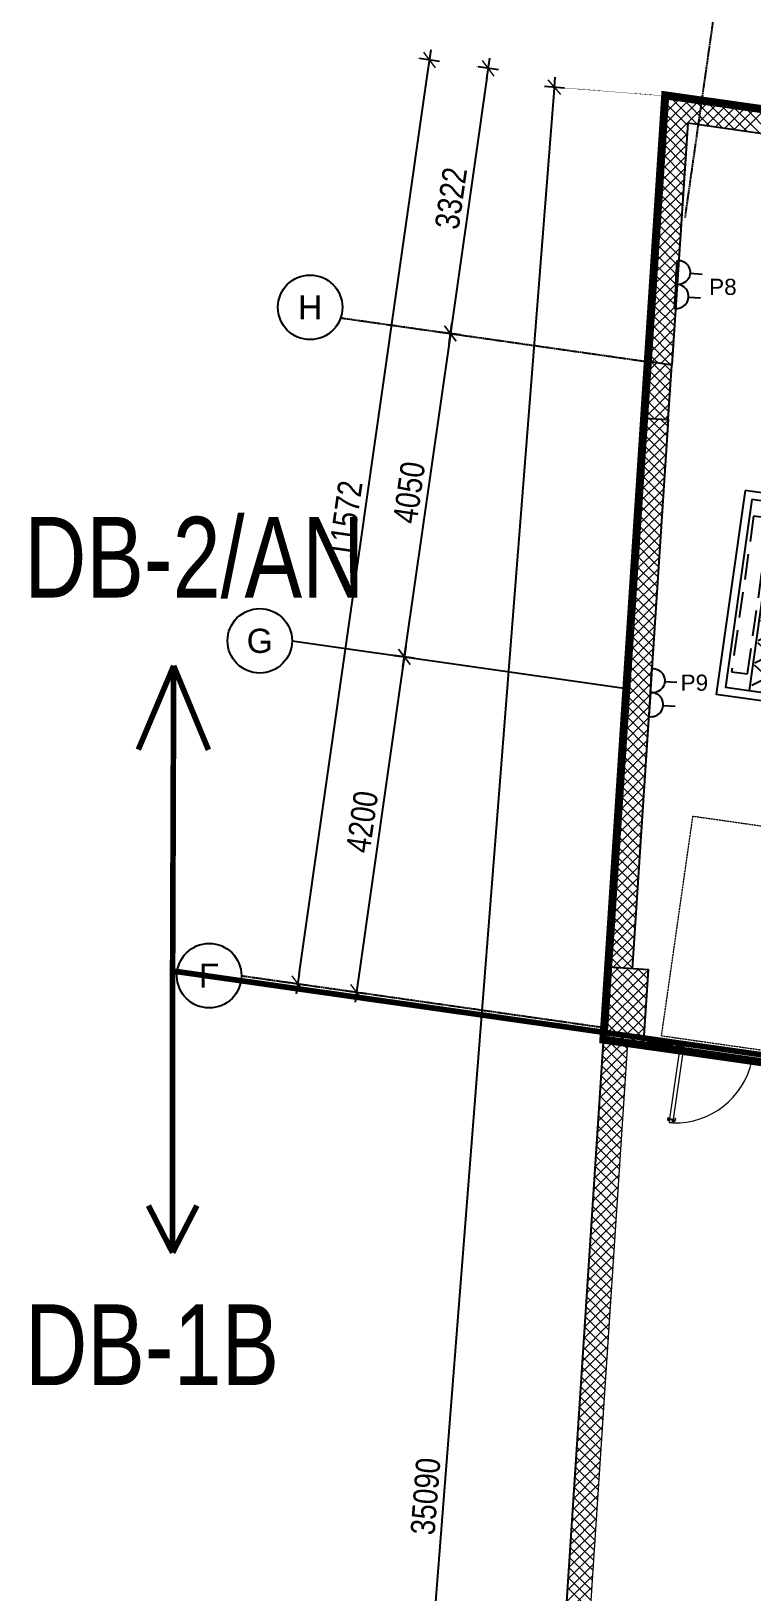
# Model space of a CAD drawing. Header units: inches. Extents: x 1070672 to 1191887, y 326920 to 401493.
# Drawn here: x 1101305 to 1110242, y 356029 to 375381 of the extents above; entities that cross this region are included whole.
import ezdxf
from ezdxf.enums import TextEntityAlignment as Align

# ---------------------------------------------------------------- set-up
doc = ezdxf.new("R2010")
doc.units = ezdxf.units.IN
doc.header["$MEASUREMENT"] = 0
for name, pattern in [('CENTER', [50.8, 31.75, -6.35, 6.35, -6.35]), ('DASHED2', [9.525, 6.35, -3.175]), ('DOT2', [3.175, 0, -3.175]), ('HIDDEN', [9.525, 6.35, -3.175])]:
    doc.linetypes.add(name, pattern=pattern)
for name, color, linetype, lineweight in [('A-BLOCK', 43, 'Continuous', 13), ('A-CORD.PLUMB', 44, 'Continuous', 13), ('A-GLASS', 4, 'Continuous', 5), ('A-HATCH CONCRETE', 254, 'Continuous', 5), ('A-LEASING LINE', 7, 'DASHED2', 9), ('escape route', 8, 'HIDDEN', 15)]:
    doc.layers.add(name, color=color, linetype=linetype, lineweight=lineweight)
for name, color, linetype in [('AC-Equipment', 2, 'Continuous'), ('Axis', 9, 'CENTER'), ('dim-axis', 15, 'Continuous'), ('FFNEW', 252, 'Continuous'), ('LGT ELEC', 252, 'Continuous'), ('LIGHT CIR', 1, 'Continuous'), ('POWER', 71, 'Continuous'), ('POWER TEXT', 2, 'Continuous'), ('POWER-CIR-NO', 2, 'Continuous'), ('S-COL', 210, 'Continuous'), ('S-WALL', 1, 'Continuous')]:
    doc.layers.add(name, color=color, linetype=linetype)
doc.styles.add('ARIAL', font='ARIALN.TTF')
doc.styles.add('M1', font='multplno.shx', dxfattribs={"height": 0.2})
doc.styles.add('style1', font='arial.ttf')
doc.dimstyles.new('DIM-100', dxfattribs={"dimscale": 150, "dimtxt": 2, "dimasz": 1, "dimexe": 0.75, "dimexo": 1, "dimgap": 0.5, "dimtad": 1, "dimdec": 0, "dimzin": 11, "dimdsep": 46, "dimtxsty": 'ARIAL', "dimblk": 'R', "dimcen": 2.5, "dimdle": 1, "dimclrd": 256, "dimclre": 256, "dimclrt": 256, "dimazin": 0, "dimtfac": 1, "dimtdec": 0, "dimtix": 1, "dimtmove": 2, "dimatfit": 3, "dimldrblk": 'R', "dimtolj": 1, "dimtzin": 3, "dimlwd": -1, "dimlwe": 13, "dimarcsym": 0})
pattern_1 = [(45, (1341716.94, 266100.535), (-66.29126, 66.29126), []), (135, (1341716.94, 266100.535), (-66.29126, -66.29126), [])]

# ---------------------------------------------------------------- blocks, each defined once
blk = doc.blocks.new('R')
for p, q in [((-1.05, 0), (1.05, 0)), ((0, -1.05), (0, 1.05))]:
    blk.add_line(p, q)
at = {"color": 4, "lineweight": 13}
blk.add_line((-0.71, -0.71), (0.71, 0.71), dxfattribs=at)
blk = doc.blocks.new('*D110')
at = {"layer": 'Defpoints', "color": 0, "transparency": 16777216}
for p in [(1420642, 597441), (1470715, 593565), (1470260, 590370)]:
    blk.add_point(p, dxfattribs=at)
at = {"layer": 'dim-axis', "color": 251, "linetype": 'DOT2', "lineweight": 13, "transparency": 16777216}
for p, q in [((1420663, 597590), (1421113, 600748)), ((1470281, 590519), (1470731, 593676))]:
    blk.add_line(p, q, dxfattribs=at)
at = {"layer": 'dim-axis', "color": 251, "transparency": 16777216}
blk.add_line((1421216, 600619), (1470596, 593582), dxfattribs=at)
at = {"layer": 'dim-axis', "color": 251, "transparency": 16777216, "xscale": 120, "yscale": 120, "zscale": 120}
for p, rotation in [((1421097, 600636), 171.8890881608404), ((1470715, 593565), 351.8890881608405)]:
    blk.add_blockref('R', p, dxfattribs=dict(at, rotation=rotation))
at = {"layer": 'dim-axis', "color": 251, "transparency": 16777216, "insert": (1445938, 597327), "char_height": 300, "attachment_point": 5, "rotation": 351.8891, "style": 'ARIAL'}
blk.add_mtext('\\A1;50119', dxfattribs=at)
blk = doc.blocks.new('*D113')
at = {"layer": 'Defpoints', "color": 0, "transparency": 16777216}
for p in [(1417261, 597924), (1417261, 597924), (1415626, 586468)]:
    blk.add_point(p, dxfattribs=at)
at = {"layer": 'dim-axis', "color": 251, "transparency": 16777216}
blk.add_line((1415643, 586586), (1417244, 597805), dxfattribs=at)
at = {"layer": 'dim-axis', "color": 251, "linetype": 'DOT2', "lineweight": 13, "transparency": 16777216}
for p, q in [((1417113, 597945), (1417150, 597940)), ((1415478, 586489), (1415515, 586484))]:
    blk.add_line(p, q, dxfattribs=at)
at = {"layer": 'dim-axis', "color": 251, "transparency": 16777216, "xscale": 120, "yscale": 120, "zscale": 120}
for p, rotation in [((1417261, 597924), 81.8772662833131), ((1415626, 586468), 261.8772662833131)]:
    blk.add_blockref('R', p, dxfattribs=dict(at, rotation=rotation))
at = {"layer": 'dim-axis', "color": 251, "transparency": 16777216, "insert": (1416218, 592228), "char_height": 300, "attachment_point": 5, "rotation": 81.8773, "style": 'ARIAL'}
blk.add_mtext('\\A1;11572', dxfattribs=at)
blk = doc.blocks.new('*D114')
at = {"layer": 'Defpoints', "color": 0, "transparency": 16777216}
for p in [(1417989, 597820), (1417520, 594531), (1417520, 594531)]:
    blk.add_point(p, dxfattribs=at)
at = {"layer": 'dim-axis', "color": 251, "linetype": 'DOT2', "lineweight": 13, "transparency": 16777216}
for p, q in [((1417840, 597841), (1417878, 597836)), ((1417371, 594552), (1417408, 594547))]:
    blk.add_line(p, q, dxfattribs=at)
at = {"layer": 'dim-axis', "color": 251, "transparency": 16777216}
blk.add_line((1417972, 597701), (1417537, 594650), dxfattribs=at)
at = {"layer": 'dim-axis', "color": 251, "transparency": 16777216, "xscale": 120, "yscale": 120, "zscale": 120}
for p, rotation in [((1417989, 597820), 81.87726634256052), ((1417520, 594531), 261.8772663425605)]:
    blk.add_blockref('R', p, dxfattribs=dict(at, rotation=rotation))
at = {"layer": 'dim-axis', "color": 251, "transparency": 16777216, "insert": (1417528, 596208), "char_height": 300, "attachment_point": 5, "rotation": 81.8773, "style": 'ARIAL'}
blk.add_mtext('\\A1;3322', dxfattribs=at)
blk = doc.blocks.new('*D115')
at = {"layer": 'Defpoints', "color": 0, "transparency": 16777216}
for p in [(1417520, 594531), (1416947, 590522), (1416947, 590522)]:
    blk.add_point(p, dxfattribs=at)
at = {"layer": 'dim-axis', "color": 251, "linetype": 'DOT2', "lineweight": 13, "transparency": 16777216}
for p, q in [((1417371, 594552), (1417408, 594547)), ((1416799, 590543), (1416836, 590538))]:
    blk.add_line(p, q, dxfattribs=at)
at = {"layer": 'dim-axis', "color": 251, "transparency": 16777216}
blk.add_line((1417503, 594412), (1416964, 590640), dxfattribs=at)
at = {"layer": 'dim-axis', "color": 251, "transparency": 16777216, "xscale": 120, "yscale": 120, "zscale": 120}
for p, rotation in [((1417520, 594531), 81.87726634670558), ((1416947, 590522), 261.8772663467056)]:
    blk.add_blockref('R', p, dxfattribs=dict(at, rotation=rotation))
at = {"layer": 'dim-axis', "color": 251, "transparency": 16777216, "insert": (1417008, 592559), "char_height": 300, "attachment_point": 5, "rotation": 81.8773, "style": 'ARIAL'}
blk.add_mtext('\\A1;4050', dxfattribs=at)
blk = doc.blocks.new('*D116')
at = {"layer": 'Defpoints', "color": 0, "transparency": 16777216}
for p in [(1416947, 590522), (1416354, 586364), (1416354, 586364)]:
    blk.add_point(p, dxfattribs=at)
at = {"layer": 'dim-axis', "color": 251, "linetype": 'DOT2', "lineweight": 13, "transparency": 16777216}
for p, q in [((1416799, 590543), (1416836, 590538)), ((1416205, 586385), (1416243, 586380))]:
    blk.add_line(p, q, dxfattribs=at)
at = {"layer": 'dim-axis', "color": 251, "transparency": 16777216}
blk.add_line((1416930, 590403), (1416371, 586483), dxfattribs=at)
at = {"layer": 'dim-axis', "color": 251, "transparency": 16777216, "xscale": 120, "yscale": 120, "zscale": 120}
for p, rotation in [((1416947, 590522), 81.87726634670558), ((1416354, 586364), 261.8772663467056)]:
    blk.add_blockref('R', p, dxfattribs=dict(at, rotation=rotation))
at = {"layer": 'dim-axis', "color": 251, "transparency": 16777216, "insert": (1416425, 588475), "char_height": 300, "attachment_point": 5, "rotation": 81.8773, "style": 'ARIAL'}
blk.add_mtext('\\A1;4200', dxfattribs=at)
blk = doc.blocks.new('*D92')
at = {"layer": 'Defpoints', "color": 0, "transparency": 16777216}
for p in [(1418810, 597585), (1420642, 597441), (1417901, 562459)]:
    blk.add_point(p, dxfattribs=at)
at = {"layer": 'dim-axis', "color": 251, "linetype": 'DOT2', "lineweight": 13, "transparency": 16777216}
for p, q in [((1420492, 597453), (1418698, 597594)), ((1417752, 562470), (1415957, 562611))]:
    blk.add_line(p, q, dxfattribs=at)
at = {"layer": 'dim-axis', "color": 251, "transparency": 16777216}
blk.add_line((1416079, 562722), (1418801, 597465), dxfattribs=at)
at = {"layer": 'dim-axis', "color": 251, "transparency": 16777216, "xscale": 120, "yscale": 120, "zscale": 120}
for p, rotation in [((1418810, 597585), 85.52071850426807), ((1416070, 562602), 265.5207185042681)]:
    blk.add_blockref('R', p, dxfattribs=dict(at, rotation=rotation))
at = {"layer": 'dim-axis', "color": 251, "transparency": 16777216, "insert": (1417212, 580111), "char_height": 300, "attachment_point": 5, "rotation": 85.5207, "style": 'ARIAL'}
blk.add_mtext('\\A1;35090', dxfattribs=at)
blk = doc.blocks.new('STGHG')
at = {"layer": 'A-HATCH CONCRETE'}
h = blk.add_hatch(dxfattribs=at)
h.set_pattern_fill('ANSI37', color=254, scale=750)
h.set_pattern_definition([(45, (1099685.86, -131866.81), (-66.29126, 66.29126), []), (135, (1099685.86, -131866.81), (-66.29126, -66.29126), [])])
h.paths.add_polyline_path([(1108899, 299866), (1108403, 299937), (1108899, 299866)])
at = {"color": 254, "linetype": 'Continuous', "ltscale": 100}
blk.add_lwpolyline([(1147779, 276620), (1147779, 282323), (1147579, 282320), (1146029, 282320), (1146029, 288320), (1142168, 288320), (1142168, 295121), (1143172, 294974), (1143205, 295172), (1143749, 298983), (1144792, 306288), (1144834, 306585), (1109169, 311646), (1108403, 299937), (1130179, 296829), (1130178, 290270), (1129279, 290270), (1129279, 290070), (1129279, 286820), (1121229, 286820), (1121229, 286620), (1121229, 276620), (1147779, 276620)], dxfattribs=at)
at = {"layer": 'A-BLOCK', "color": 254, "ltscale": 100}
blk.add_line((1108700, 299894), (1107840, 286770), dxfattribs=at)
at = {"layer": 'A-GLASS', "color": 254}
blk.add_line((1109299, 299809), (1108941, 299860), dxfattribs=at)
at = {"layer": 'A-GLASS', "color": 254, "ltscale": 0.5}
for p, q in [((1109345, 299811), (1109223, 298956)), ((1109390, 299805), (1109268, 298950)), ((1109307, 299863), (1109313, 299908)), ((1109307, 299863), (1109352, 299856)), ((1109312, 299867), (1109317, 299903)), ((1109348, 299861), (1109312, 299867)), ((1109313, 299908), (1109358, 299901)), ((1109353, 299897), (1109317, 299903)), ((1109345, 299811), (1109352, 299856)), ((1109345, 299811), (1109363, 299809)), ((1109348, 299861), (1109353, 299897)), ((1109356, 299851), (1109351, 299815)), ((1109351, 299815), (1109360, 299814)), ((1109352, 299856), (1109358, 299901)), ((1109352, 299856), (1109397, 299850)), ((1109356, 299851), (1109392, 299846)), ((1109361, 299823), (1109360, 299814)), ((1109361, 299823), (1109365, 299822)), ((1109363, 299809), (1109365, 299822)), ((1109365, 299818), (1109374, 299816)), ((1109372, 299807), (1109374, 299821)), ((1109372, 299807), (1109390, 299805)), ((1109374, 299821), (1109379, 299820)), ((1109379, 299820), (1109378, 299811)), ((1109378, 299811), (1109387, 299810)), ((1109392, 299846), (1109387, 299810)), ((1109390, 299805), (1109397, 299850)), ((1109200, 298971), (1109197, 298946)), ((1109200, 298971), (1109207, 298970)), ((1109207, 298970), (1109204, 298945)), ((1109220, 298932), (1109206, 298933)), ((1109221, 298938), (1109207, 298940)), ((1109223, 298956), (1109217, 298911)), ((1109217, 298911), (1109262, 298905)), ((1109222, 298915), (1109227, 298951)), ((1109222, 298915), (1109258, 298910)), ((1109223, 298956), (1109241, 298954)), ((1109227, 298951), (1109236, 298950)), ((1109235, 298941), (1109236, 298950)), ((1109235, 298941), (1109240, 298940)), ((1109241, 298954), (1109240, 298940)), ((1109240, 298945), (1109249, 298943)), ((1109250, 298952), (1109249, 298939)), ((1109249, 298939), (1109253, 298938)), ((1109250, 298952), (1109268, 298950)), ((1109253, 298938), (1109254, 298947)), ((1109254, 298947), (1109263, 298946)), ((1109258, 298910), (1109263, 298946)), ((1109268, 298950), (1109262, 298905)), ((1109265, 298925), (1109278, 298923)), ((1109266, 298932), (1109279, 298930)), ((1109288, 298959), (1109285, 298934)), ((1109295, 298958), (1109288, 298959)), ((1109295, 298958), (1109291, 298933))]:
    blk.add_line(p, q, dxfattribs=at)
at = {"layer": 'A-GLASS', "color": 254}
for points in [[(1108941, 299860), (1108941, 299860), (1108899, 299866), (1108899, 299866)], [(1109250, 299816), (1109250, 299816), (1109299, 299809), (1109299, 299809)]]:
    blk.add_lwpolyline(points, dxfattribs=at)
at = {"layer": 'A-GLASS', "color": 254, "ltscale": 0.5}
blk.add_circle((1109347, 299853), 3.98, dxfattribs=at)
for centre, radius, start, end in [((1109289, 299880), 976, 268.443, 347.8095), ((1109208, 298945), 11.4, 171.9041, 261.8551), ((1109208, 298945), 4.55, 171.9041, 261.8551), ((1109280, 298934), 11.4, 261.9048, 351.8557), ((1109280, 298934), 4.55, 261.9048, 351.8557)]:
    blk.add_arc(centre, radius, start, end, dxfattribs=at)
at = {"layer": 'A-HATCH CONCRETE', "color": 254, "linetype": 'Continuous'}
for p, q in [((1108447, 300607), (1108446, 300608)), ((1108447, 300628), (1108448, 300629)), ((1108429, 300345), (1108429, 300345)), ((1108430, 300358), (1108430, 300359)), ((1108438, 300486), (1108439, 300487)), ((1108438, 300483), (1108438, 300483)), ((1108419, 300203), (1108420, 300203)), ((1108422, 300234), (1108421, 300234)), ((1108406, 299985), (1108405, 299986)), ((1108410, 300061), (1108411, 300062)), ((1108414, 300109), (1108413, 300110)), ((1108373, 299493), (1108695, 299815)), ((1108382, 299635), (1108649, 299902)), ((1108391, 299777), (1108533, 299918)), ((1108679, 299579), (1108397, 299861)), ((1108401, 299919), (1108417, 299935)), ((1108687, 299703), (1108463, 299928)), ((1108695, 299828), (1108617, 299906)), ((1108364, 299351), (1108685, 299673)), ((1108663, 299330), (1108381, 299612)), ((1108671, 299455), (1108389, 299737)), ((1108345, 299068), (1108667, 299389)), ((1108354, 299210), (1108676, 299531)), ((1108655, 299206), (1108373, 299488)), ((1108336, 298926), (1108657, 299247)), ((1108638, 298957), (1108356, 299239)), ((1108647, 299081), (1108364, 299363)), ((1108326, 298784), (1108648, 299106)), ((1108622, 298708), (1108340, 298990)), ((1108630, 298832), (1108348, 299115)), ((1108308, 298500), (1108630, 298822)), ((1108317, 298642), (1108639, 298964)), ((1108614, 298584), (1108332, 298866)), ((1108299, 298358), (1108620, 298680)), ((1108598, 298335), (1108315, 298617)), ((1108606, 298459), (1108324, 298741)), ((1108289, 298216), (1108611, 298538)), ((1108589, 298210), (1108307, 298492)), ((1108271, 297933), (1108592, 298254)), ((1108280, 298074), (1108602, 298396)), ((1108573, 297961), (1108291, 298244)), ((1108581, 298086), (1108299, 298368)), ((1108261, 297791), (1108583, 298112)), ((1108565, 297837), (1108283, 298119)), ((1108243, 297507), (1108564, 297829)), ((1108252, 297649), (1108574, 297971)), ((1108549, 297588), (1108267, 297870)), ((1108557, 297713), (1108275, 297995)), ((1108233, 297365), (1108555, 297687)), ((1108541, 297464), (1108258, 297746)), ((1108224, 297223), (1108546, 297545)), ((1108524, 297215), (1108242, 297497)), ((1108532, 297339), (1108250, 297621)), ((1108206, 296939), (1108527, 297261)), ((1108215, 297081), (1108537, 297403)), ((1108508, 296966), (1108226, 297248)), ((1108516, 297090), (1108234, 297373)), ((1108196, 296798), (1108518, 297119)), ((1108500, 296842), (1108218, 297124)), ((1108187, 296656), (1108509, 296977)), ((1108483, 296593), (1108201, 296875)), ((1108492, 296717), (1108209, 296999)), ((1108168, 296372), (1108490, 296694)), ((1108178, 296514), (1108499, 296836)), ((1108475, 296468), (1108193, 296750)), ((1108159, 296230), (1108481, 296552)), ((1108459, 296219), (1108177, 296502)), ((1108467, 296344), (1108185, 296626)), ((1108150, 296088), (1108471, 296410)), ((1108451, 296095), (1108169, 296377)), ((1108131, 295804), (1108453, 296126)), ((1108140, 295946), (1108462, 296268)), ((1108435, 295846), (1108152, 296128)), ((1108443, 295971), (1108161, 296253)), ((1108122, 295663), (1108444, 295984)), ((1108426, 295722), (1108144, 296004)), ((1108103, 295379), (1108425, 295701)), ((1108113, 295521), (1108434, 295842)), ((1108410, 295473), (1108128, 295755)), ((1108418, 295597), (1108136, 295879)), ((1108094, 295237), (1108416, 295559)), ((1108394, 295224), (1108112, 295506)), ((1108402, 295348), (1108120, 295631)), ((1108085, 295095), (1108406, 295417)), ((1108386, 295100), (1108103, 295382)), ((1108066, 294811), (1108388, 295133)), ((1108075, 294953), (1108397, 295275)), ((1108369, 294851), (1108087, 295133)), ((1108377, 294975), (1108095, 295257)), ((1108057, 294669), (1108379, 294991)), ((1108361, 294726), (1108079, 295008)), ((1108047, 294528), (1108369, 294849)), ((1108345, 294477), (1108063, 294760)), ((1108353, 294602), (1108071, 294884)), ((1108029, 294244), (1108351, 294565)), ((1108038, 294386), (1108360, 294707)), ((1108337, 294353), (1108055, 294635)), ((1108020, 294102), (1108341, 294424)), ((1108320, 294104), (1108038, 294386)), ((1108329, 294229), (1108046, 294511)), ((1108010, 293960), (1108332, 294282)), ((1108312, 293980), (1108030, 294262)), ((1107992, 293676), (1108313, 293998)), ((1108001, 293818), (1108323, 294140)), ((1108296, 293731), (1108014, 294013)), ((1108304, 293855), (1108022, 294137)), ((1107982, 293534), (1108304, 293856)), ((1108280, 293482), (1107997, 293764)), ((1108288, 293606), (1108006, 293889)), ((1107964, 293251), (1108286, 293572)), ((1107973, 293392), (1108295, 293714)), ((1108271, 293358), (1107989, 293640)), ((1107955, 293109), (1108276, 293430)), ((1108255, 293109), (1107973, 293391)), ((1108263, 293233), (1107981, 293515)), ((1107945, 292967), (1108267, 293289)), ((1108247, 292984), (1107965, 293266)), ((1107936, 292825), (1108258, 293147)), ((1108239, 292860), (1107957, 293142))]:
    blk.add_line(p, q, dxfattribs=at)
at = {"layer": 'S-COL', "color": 254}
blk.add_lwpolyline([(1108403, 299937), (1108899, 299866), (1108899, 299866)], dxfattribs=at)
at = {"layer": 'S-WALL', "color": 254}
blk.add_lwpolyline([(1109169, 311646), (1109169, 311646), (1106874, 276620), (1157004, 276620), (1158796, 304563), (1144830, 306556)], dxfattribs=at)
blk = doc.blocks.new('OUTLET')
at = {"layer": 'POWER'}
for p, q in [((-168, 149), (-168, -149)), ((0, 0), (150, 0))]:
    blk.add_line(p, q, dxfattribs=at)
blk.add_arc((-150, 0), 150, 263.2356, 96.7644, dxfattribs=at)
blk = doc.blocks.new('TWN')
at = {"layer": 'POWER', "xscale": -1, "rotation": 180}
blk.add_blockref('OUTLET', (168, 149), dxfattribs=at)
at = {"layer": 'POWER'}
blk.add_blockref('OUTLET', (168, -149), dxfattribs=at)
blk = doc.blocks.new('AHU 5')
at = {"layer": 'AC-Equipment', "color": 6, "linetype": 'Continuous'}
for p, q in [((0.55, 0.15), (-0.55, 0.15)), ((0.55, 0.1), (-0.55, 0.1)), ((0.55, 0.05), (-0.55, 0.05))]:
    blk.add_line(p, q, dxfattribs=at)
at = {"layer": 'AC-Equipment', "linetype": 'Continuous'}
for p, q in [((-1.175, -0.65), (1.175, -0.65)), ((1.175, -0.85), (-1.175, -0.85)), ((1.175, -1.05), (-1.175, -1.05)), ((1.175, -1.25), (-1.175, -1.25))]:
    blk.add_line(p, q, dxfattribs=at)
at = {"layer": 'AC-Equipment', "color": 6, "linetype": 'Continuous', "ltscale": 0.02}
for p, q in [((-0.994, -1.07), (-1.106, -1.23)), ((-0.854, -1.23), (-0.966, -1.07)), ((-0.714, -1.07), (-0.826, -1.23)), ((-0.574, -1.23), (-0.686, -1.07)), ((-0.434, -1.07), (-0.546, -1.23)), ((-0.294, -1.23), (-0.406, -1.07)), ((-0.154, -1.07), (-0.266, -1.23)), ((-0.014, -1.23), (-0.126, -1.07)), ((0.126, -1.07), (0.014, -1.23)), ((0.266, -1.23), (0.154, -1.07)), ((0.406, -1.07), (0.294, -1.23)), ((0.546, -1.23), (0.434, -1.07)), ((0.686, -1.07), (0.574, -1.23)), ((0.826, -1.23), (0.714, -1.07)), ((0.966, -1.07), (0.854, -1.23)), ((1.106, -1.23), (0.994, -1.07))]:
    blk.add_line(p, q, dxfattribs=at)
at = {"layer": 'AC-Equipment', "color": 20, "linetype": 'Continuous'}
blk.add_lwpolyline([(-1.275, -1.65), (1.275, -1.65), (1.275, 0.05), (-1.275, 0.05)], close=True, dxfattribs=at)
at = {"layer": 'AC-Equipment', "linetype": 'Continuous'}
blk.add_lwpolyline([(0.55, -0.05), (0.55, 0), (-0.55, 0), (-0.55, -0.05)], dxfattribs=at)
blk.add_lwpolyline([(-1.175, -1.55), (1.175, -1.55), (1.175, -0.05), (-1.175, -0.05)], close=True, dxfattribs=at)
at = {"layer": 'AC-Equipment', "color": 6, "linetype": 'Continuous'}
blk.add_lwpolyline([(-1.125, -0.7), (1.125, -0.7), (1.125, -0.8), (-1.125, -0.8)], close=True, dxfattribs=at)
at = {"layer": 'AC-Equipment', "color": 6, "linetype": 'DASHED2', "ltscale": 0.05}
blk.add_lwpolyline([(-0.975, -1.5), (0.975, -1.5), (0.975, -1.3), (-0.975, -1.3)], close=True, dxfattribs=at)
blk = doc.blocks.new('A$C6D407ABE')
at = {"layer": 'LIGHT CIR', "linetype": 'ByBlock', "ltscale": 10, "const_width": 70}
for points in [[(6451, 40388), (6013, 39349)], [(6438, 36604), (6451, 40388)], [(6451, 40388), (6882, 39346)], [(45323, 31130), (28700, 33438), (6438, 36604)], [(6438, 36604), (6438, 33111)], [(6438, 33111), (6138, 33695)], [(6438, 33111), (6739, 33695)]]:
    blk.add_lwpolyline(points, dxfattribs=at)
at = {"layer": 'AC-Equipment', "linetype": 'Continuous', "xscale": 1000, "yscale": 1000, "zscale": 1000, "rotation": 261.9770519363666}
blk.add_blockref('AHU 5', (14993, 41071), dxfattribs=at)
at = {"layer": 'POWER', "rotation": 356.2510490213741}
for p in [(12678, 45119), (12364, 40057)]:
    blk.add_blockref('TWN', p, dxfattribs=at)
at = {"layer": 'POWER TEXT', "linetype": 'ByBlock', "ltscale": 10, "style": 'style1'}
for s, p in [('P8', (13092, 44988)), ('P9', (12738, 40079))]:
    blk.add_text(s, height=200, dxfattribs=at).set_placement(p)
at = {"layer": 'POWER-CIR-NO', "linetype": 'ByBlock', "ltscale": 10, "style": 'M1', "width": 0.8}
for s, p in [('DB-2/AN', (4596, 41235, 0)), ('DB-1B', (4608, 31470, 0))]:
    blk.add_text(s, height=1000, dxfattribs=at).set_placement(p)
blk = doc.blocks.new('SEDRGFE')
at = {"layer": 'A-HATCH CONCRETE'}
h = blk.add_hatch(dxfattribs=at)
h.set_pattern_fill('ANSI37', color=250, scale=750)
h.set_pattern_definition(pattern_1)
h.paths.add_polyline_path([(1350939, 705612), (1351238, 705592), (1351282, 706268), (1350984, 706311)])
h = blk.add_hatch(dxfattribs=at)
h.set_pattern_fill('ANSI37', color=250, scale=750)
h.set_pattern_definition(pattern_1)
h.paths.add_polyline_path([(1350992, 698769), (1350493, 698802), (1350434, 697904), (1350930, 697833)])
at = {"color": 250, "linetype": 'Continuous', "ltscale": 100}
blk.add_lwpolyline([(1389810, 674588), (1389810, 680290), (1389610, 680288), (1388060, 680288), (1388060, 686288), (1384200, 686288), (1384200, 693089), (1385203, 692942), (1385236, 693139), (1385780, 696950), (1386823, 704256), (1386865, 704553), (1351200, 709613), (1350434, 697904), (1372211, 694796), (1372209, 688237), (1371310, 688237), (1371310, 688038), (1371310, 684788), (1363260, 684788), (1363260, 684588), (1363260, 674588), (1389810, 674588)], dxfattribs=at)
at = {"layer": 'A-GLASS', "color": 250}
for p, q in [((1351288, 697833), (1350980, 697877)), ((1351344, 697875), (1350987, 697926)), ((1351330, 697776), (1350972, 697827))]:
    blk.add_line(p, q, dxfattribs=at)
at = {"layer": 'A-GLASS', "color": 250, "ltscale": 0.5}
for p, q in [((1351338, 697830), (1351344, 697875)), ((1351343, 697834), (1351348, 697870)), ((1351344, 697875), (1351389, 697869)), ((1351384, 697865), (1351348, 697870)), ((1351379, 697829), (1351384, 697865)), ((1351383, 697824), (1351389, 697869)), ((1351338, 697830), (1351383, 697824)), ((1351379, 697829), (1351343, 697834)), ((1351377, 697779), (1351375, 697770)), ((1351377, 697779), (1351383, 697824)), ((1351377, 697779), (1351395, 697776)), ((1351387, 697818), (1351382, 697782)), ((1351382, 697782), (1351391, 697781)), ((1351383, 697824), (1351428, 697817)), ((1351387, 697818), (1351423, 697813)), ((1351392, 697790), (1351391, 697781)), ((1351392, 697790), (1351396, 697790)), ((1351395, 697776), (1351396, 697790)), ((1351396, 697785), (1351405, 697784)), ((1351404, 697775), (1351405, 697788)), ((1351404, 697775), (1351422, 697772)), ((1351405, 697788), (1351410, 697788)), ((1351410, 697788), (1351409, 697779)), ((1351409, 697779), (1351418, 697777)), ((1351423, 697813), (1351418, 697777)), ((1351422, 697772), (1351420, 697763)), ((1351422, 697772), (1351428, 697817))]:
    blk.add_line(p, q, dxfattribs=at)
at = {"layer": 'A-GLASS', "color": 250}
for points in [[(1350987, 697926), (1350973, 697827), (1350930, 697833), (1350937, 697933)], [(1351295, 697882), (1351281, 697783), (1351330, 697776), (1351344, 697875)]]:
    blk.add_lwpolyline(points, close=True, dxfattribs=at)
at = {"layer": 'A-GLASS', "color": 250, "ltscale": 0.5}
blk.add_circle((1351378, 697820), 3.98, dxfattribs=at)
at = {"layer": 'A-HATCH CONCRETE', "color": 250, "linetype": 'Continuous'}
for p, q in [((1351157, 708953), (1351740, 709536)), ((1351166, 709095), (1351624, 709553)), ((1351176, 709237), (1351508, 709569)), ((1351185, 709378), (1351392, 709586)), ((1351194, 709520), (1351276, 709602)), ((1351477, 709243), (1351194, 709525)), ((1351599, 709253), (1351245, 709607)), ((1351753, 709231), (1351400, 709585)), ((1351908, 709209), (1351555, 709563)), ((1351591, 709254), (1351856, 709519)), ((1351707, 709238), (1351972, 709503)), ((1352063, 709187), (1351709, 709540)), ((1351823, 709221), (1352088, 709486)), ((1352217, 709165), (1351864, 709518)), ((1351939, 709205), (1352204, 709470)), ((1352372, 709143), (1352019, 709496)), ((1352055, 709188), (1352320, 709453)), ((1352527, 709121), (1352173, 709474)), ((1351460, 708994), (1351178, 709276)), ((1351468, 709118), (1351186, 709400)), ((1352171, 709172), (1352436, 709437)), ((1351148, 708811), (1351469, 709133)), ((1351452, 708869), (1351170, 709152)), ((1351138, 708669), (1351460, 708991)), ((1351436, 708621), (1351154, 708903)), ((1351444, 708745), (1351162, 709027)), ((1351120, 708385), (1351442, 708707)), ((1351129, 708527), (1351451, 708849)), ((1351428, 708496), (1351146, 708778)), ((1351111, 708243), (1351432, 708565)), ((1351411, 708247), (1351129, 708529)), ((1351420, 708372), (1351137, 708654)), ((1351101, 708102), (1351423, 708423)), ((1351403, 708123), (1351121, 708405)), ((1351083, 707818), (1351404, 708140)), ((1351092, 707960), (1351414, 708281)), ((1351387, 707874), (1351105, 708156)), ((1351395, 707998), (1351113, 708281)), ((1351073, 707676), (1351395, 707998)), ((1351371, 707625), (1351088, 707907)), ((1351379, 707750), (1351097, 708032)), ((1351055, 707392), (1351376, 707714)), ((1351064, 707534), (1351386, 707856)), ((1351362, 707501), (1351080, 707783)), ((1351045, 707250), (1351367, 707572)), ((1351346, 707252), (1351064, 707534)), ((1351354, 707376), (1351072, 707658)), ((1351036, 707108), (1351358, 707430)), ((1351338, 707127), (1351056, 707410)), ((1351018, 706825), (1351339, 707146)), ((1351027, 706967), (1351349, 707288)), ((1351322, 706879), (1351040, 707161)), ((1351330, 707003), (1351048, 707285)), ((1351008, 706683), (1351330, 707005)), ((1351314, 706754), (1351031, 707036)), ((1350999, 706541), (1351321, 706863)), ((1351297, 706505), (1351015, 706787)), ((1351305, 706630), (1351023, 706912)), ((1350990, 706399), (1351311, 706721)), ((1351289, 706381), (1351007, 706663)), ((1351028, 706304), (1351302, 706579)), ((1351112, 706292), (1350991, 706414)), ((1351267, 706270), (1350999, 706539)), ((1351144, 706288), (1351293, 706437)), ((1350975, 706165), (1350974, 706165)), ((1350980, 706257), (1350981, 706258)), ((1350983, 706289), (1350982, 706290)), ((1351260, 706271), (1351283, 706295)), ((1351282, 706256), (1351281, 706256)), ((1350962, 705973), (1350962, 705974)), ((1350967, 706040), (1350966, 706041)), ((1350971, 706115), (1350972, 706116)), ((1351265, 706011), (1351266, 706012)), ((1351265, 706007), (1351265, 706008)), ((1351273, 706131), (1351273, 706132)), ((1351274, 706153), (1351275, 706154)), ((1350950, 705791), (1350950, 705792)), ((1350952, 705832), (1350953, 705832)), ((1350959, 705916), (1350958, 705916)), ((1351257, 705883), (1351256, 705883)), ((1351256, 705869), (1351256, 705870)), ((1350915, 705264), (1351237, 705586)), ((1350925, 705406), (1351119, 705600)), ((1350934, 705548), (1350995, 705608)), ((1350942, 705667), (1350942, 705668)), ((1350943, 705690), (1350944, 705690)), ((1351224, 705385), (1351001, 705608)), ((1351232, 705510), (1351143, 705599)), ((1351241, 705634), (1351240, 705634)), ((1351246, 705728), (1351247, 705728)), ((1351249, 705758), (1351248, 705759)), ((1350906, 705122), (1351228, 705444)), ((1351208, 705137), (1350925, 705419)), ((1351216, 705261), (1350934, 705543)), ((1350897, 704980), (1351218, 705302)), ((1351199, 705012), (1350917, 705294)), ((1350878, 704696), (1351200, 705018)), ((1350887, 704838), (1351209, 705160)), ((1351183, 704763), (1350901, 705045)), ((1351191, 704888), (1350909, 705170)), ((1350869, 704555), (1351191, 704876)), ((1351175, 704639), (1350893, 704921)), ((1350859, 704413), (1351181, 704734)), ((1351159, 704390), (1350876, 704672)), ((1351167, 704514), (1350885, 704797)), ((1350841, 704129), (1351163, 704451)), ((1350850, 704271), (1351172, 704593)), ((1351142, 704141), (1350860, 704423)), ((1351150, 704266), (1350868, 704548)), ((1350832, 703987), (1351153, 704309)), ((1351134, 704017), (1350852, 704299)), ((1350822, 703845), (1351144, 704167)), ((1351118, 703768), (1350836, 704050)), ((1351126, 703892), (1350844, 704174)), ((1350804, 703561), (1351125, 703883)), ((1350813, 703703), (1351135, 704025)), ((1351110, 703643), (1350828, 703926)), ((1350794, 703420), (1351116, 703741)), ((1351093, 703395), (1350811, 703677)), ((1351102, 703519), (1350819, 703801)), ((1350776, 703136), (1351098, 703458)), ((1350785, 703278), (1351107, 703599)), ((1351085, 703270), (1350803, 703552)), ((1350767, 702994), (1351088, 703316)), ((1351069, 703021), (1350787, 703303)), ((1351077, 703146), (1350795, 703428)), ((1350757, 702852), (1351079, 703174)), ((1351061, 702897), (1350779, 703179)), ((1350739, 702568), (1351060, 702890)), ((1350748, 702710), (1351070, 703032)), ((1351045, 702648), (1350762, 702930)), ((1351053, 702772), (1350771, 703055)), ((1350729, 702426), (1351051, 702748)), ((1351028, 702399), (1350746, 702681)), ((1351036, 702524), (1350754, 702806)), ((1350720, 702285), (1351042, 702606)), ((1351020, 702275), (1350738, 702557)), ((1350701, 702001), (1351023, 702322)), ((1350711, 702143), (1351032, 702464)), ((1351004, 702026), (1350722, 702308)), ((1351012, 702150), (1350730, 702432)), ((1350692, 701859), (1351014, 702181)), ((1350996, 701901), (1350713, 702184)), ((1350683, 701717), (1351005, 702039)), ((1350979, 701653), (1350697, 701935)), ((1350987, 701777), (1350705, 702059)), ((1350664, 701433), (1350986, 701755)), ((1350674, 701575), (1350995, 701897)), ((1350971, 701528), (1350689, 701810)), ((1350655, 701291), (1350977, 701613)), ((1350955, 701279), (1350673, 701561)), ((1350963, 701404), (1350681, 701686)), ((1350636, 701008), (1350958, 701329)), ((1350646, 701149), (1350967, 701471)), ((1350947, 701155), (1350665, 701437)), ((1350627, 700866), (1350949, 701187)), ((1350930, 700906), (1350648, 701188)), ((1350939, 701030), (1350656, 701313)), ((1350618, 700724), (1350940, 701046)), ((1350914, 700657), (1350632, 700939)), ((1350922, 700782), (1350640, 701064)), ((1350599, 700440), (1350921, 700762)), ((1350608, 700582), (1350930, 700904)), ((1350906, 700533), (1350624, 700815)), ((1350590, 700298), (1350912, 700620)), ((1350890, 700284), (1350607, 700566)), ((1350898, 700408), (1350616, 700690)), ((1350581, 700156), (1350902, 700478)), ((1350881, 700159), (1350599, 700442)), ((1350562, 699873), (1350884, 700194)), ((1350571, 700014), (1350893, 700336)), ((1350865, 699911), (1350583, 700193)), ((1350873, 700035), (1350591, 700317)), ((1350553, 699731), (1350874, 700052)), ((1350857, 699786), (1350575, 700068)), ((1350543, 699589), (1350865, 699911)), ((1350841, 699537), (1350559, 699819)), ((1350849, 699662), (1350567, 699944)), ((1350525, 699305), (1350847, 699627)), ((1350534, 699447), (1350856, 699769)), ((1350833, 699413), (1350550, 699695)), ((1350516, 699163), (1350837, 699485)), ((1350816, 699164), (1350534, 699446)), ((1350824, 699288), (1350542, 699571)), ((1350497, 698879), (1350819, 699201)), ((1350506, 699021), (1350828, 699343)), ((1350800, 698915), (1350518, 699197)), ((1350808, 699040), (1350526, 699322)), ((1350792, 698791), (1350510, 699073)), ((1350549, 698798), (1350809, 699059)), ((1350517, 698801), (1350493, 698824)), ((1350659, 698791), (1350501, 698948)), ((1350673, 698790), (1350800, 698917)), ((1350486, 698699), (1350485, 698700)), ((1350488, 698738), (1350488, 698738)), ((1350469, 698454), (1350470, 698455)), ((1350470, 698450), (1350469, 698451)), ((1350478, 698574), (1350477, 698575)), ((1350478, 698596), (1350479, 698596)), ((1350460, 698312), (1350461, 698313)), ((1350461, 698326), (1350461, 698326)), ((1350441, 698028), (1350442, 698029)), ((1350445, 698077), (1350444, 698077)), ((1350450, 698170), (1350451, 698171)), ((1350453, 698201), (1350453, 698202)), ((1350437, 697952), (1350436, 697953)), ((1350648, 697873), (1350648, 697873))]:
    blk.add_line(p, q, dxfattribs=at)
at = {"layer": 'escape route', "color": 250, "ltscale": 0.5}
for p, q in [((1351154, 697952), (1351543, 700675)), ((1351543, 700675), (1385420, 695840)), ((1351154, 697952), (1352639, 697740))]:
    blk.add_line(p, q, dxfattribs=at)
at = {"layer": 'S-COL', "color": 250}
for points in [[(1350939, 705612), (1351238, 705592), (1351282, 706268), (1350984, 706311)], [(1350434, 697904), (1350930, 697833), (1350992, 698769), (1350493, 698802)]]:
    blk.add_lwpolyline(points, close=True, dxfattribs=at)
at = {"layer": 'S-WALL', "color": 250}
for points in [[(1386861, 704523), (1351200, 709613)], [(1353012, 709051), (1351478, 709270), (1351282, 706268)], [(1351237, 705592), (1350791, 698783)]]:
    blk.add_lwpolyline(points, dxfattribs=at)
blk = doc.blocks.new('SGSR')
at = {"layer": 'Axis', "color": 251, "ltscale": 0.5}
for p, q in [((1420431.4, 595969.6), (1421157.8, 601057.3)), ((1416158, 594725.4), (1419967.9, 594181.6)), ((1414927.7, 586567.4), (1419426.9, 585925.2))]:
    blk.add_line(p, q, dxfattribs=at)
at = {"layer": 'Axis', "color": 251, "linetype": 'Continuous'}
for centre in [(1415779.6, 594855.7), (1415154.9, 590720.4), (1414527.7, 586567.4)]:
    blk.add_circle(centre, 400, dxfattribs=at)
at = {"layer": 'dim-axis', "color": 251}
blk.add_line((1415554.9, 590720.4), (1419702.3, 590128.5), dxfattribs=at)
at = {"layer": 'S-WALL', "color": 251}
blk.add_lwpolyline([(1417889.2, 562458.6), (1468019.2, 562458.6), (1469810.8, 590401.2), (1420184.3, 597484.1)], close=True, dxfattribs=at)
at = {"layer": 'Axis', "color": 251, "linetype": 'Continuous', "style": 'style1'}
for s, p in [('H', (1415779.6, 594855.7)), ('G', (1415154.9, 590720.4)), ('F', (1414527.7, 586567.4))]:
    blk.add_text(s, height=300, dxfattribs=at).set_placement(p, align=Align.MIDDLE)
at = {"layer": 'dim-axis', "color": 251}
for p1, p2, distance, picture, middle in [((1420641.6, 597441.4), (1470259.6, 590370.1), 3227.1, '*D110', (1445938.1, 597326.5)), ((1415626.3, 586467.7), (1417261.4, 597923.9), 0, '*D113', (1416218, 592228)), ((1417989, 597820), (1417519.6, 594531.1), 0, '*D114', (1417528.4, 596207.8)), ((1417901.1, 562458.6), (1420641.6, 597441.4), 1837.1, '*D92', (1417212.3, 580111.3))]:
    dim = blk.add_aligned_dim(p1=p1, p2=p2, distance=distance, dimstyle='DIM-100', override={"dimasz": 0.8, "dimclrd": 251, "dimclre": 251, "dimclrt": 251}, dxfattribs=at)
    dim.commit()
    dim.dimension.update_dxf_attribs({"geometry": picture, "text_midpoint": middle})
for base, p1, p2, picture, middle in [((1416947.3, 590521.7), (1417519.6, 594531.1), (1416947.3, 590521.7), '*D115', (1417007.6, 592558.6)), ((1416353.9, 586363.8), (1416947.3, 590521.7), (1416353.9, 586363.8), '*D116', (1416424.7, 588475))]:
    dim = blk.add_linear_dim(base=base, p1=p1, p2=p2, angle=81.87727, dimstyle='DIM-100', override={"dimasz": 0.8, "dimclrd": 251, "dimclre": 251, "dimclrt": 251}, dxfattribs=at)
    dim.commit()
    dim.dimension.update_dxf_attribs({"geometry": picture, "text_midpoint": middle})

msp = doc.modelspace()

# ---------------------------------------------------------------- linework, layer by layer
at = {"layer": 'A-LEASING LINE', "color": 6, "const_width": 100}
msp.add_lwpolyline([(1109169, 374585), (1108402, 362876), (1130279, 359754), (1130279, 353209), (1129379, 353210), (1129379, 349659), (1121329, 349659), (1121329, 339559), (1147678, 339559), (1147678, 345159), (1145929, 345159), (1145929, 351184), (1142068, 351184), (1142068, 358173), (1143091, 358026), (1144242, 366167), (1144250, 366166), (1144737, 369531), (1109169, 374585)], dxfattribs=at)

# ---------------------------------------------------------------- block references
at = {"layer": 'A-CORD.PLUMB', "color": 252, "linetype": 'Continuous', "ltscale": 100}
msp.add_blockref('A$C6D407ABE', (1096621, 327123), dxfattribs=at)
at = {"layer": 'FFNEW', "color": 6, "linetype": 'Continuous'}
msp.add_blockref('SGSR', (-311015, -222899), dxfattribs=at)
at = {"layer": 'LGT ELEC', "color": 252, "linetype": 'Continuous'}
msp.add_blockref('STGHG', (0, 62939), dxfattribs=at)
at = {"layer": 'LGT ELEC', "color": 252, "linetype": 'Continuous', "ltscale": 100}
msp.add_blockref('SEDRGFE', (-242031, -335028), dxfattribs=at)

doc.saveas('drawing.dxf')
